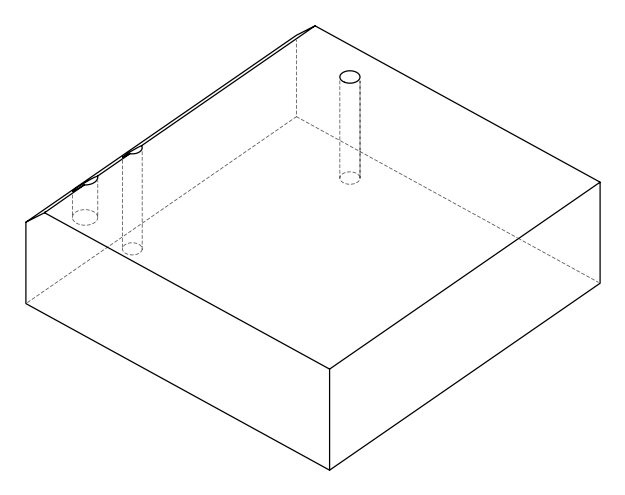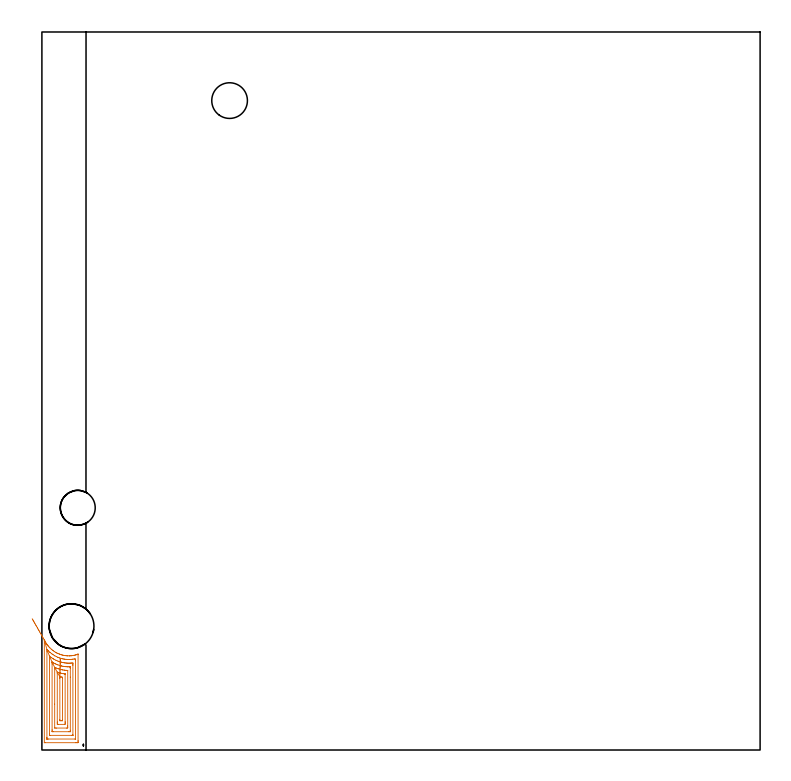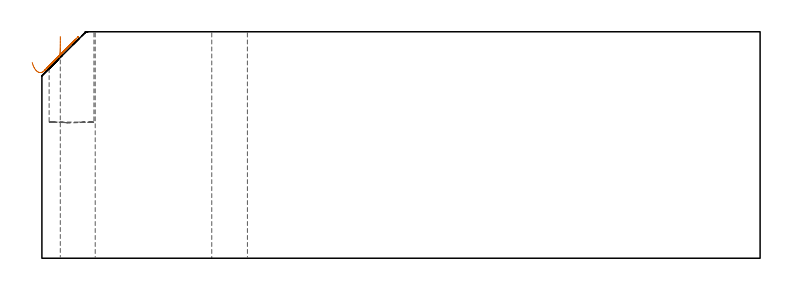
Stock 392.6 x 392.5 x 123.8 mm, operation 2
(PLAN: 10 operations, 8 tool changes, 30.1 min)
(1 INDEXABLE_INSERT_DRILL_BLIND_HOLE_FROM_SOLID | STEP1POCKET | NXT0302_020 | 0.21 min | 23318 mm3)
(2 AREA_MILL | FG_CHAMFER_SURFACE | UGT0205_001 | 27.4 min | 110087 mm3)
(3 SPOT_DRILL | STEP1HOLE | NXT0321_9005460120000 | 0.05 min | 196 mm3)
(4 SPOT_DRILL_1 | STEP1HOLE_1 | NXT0321_9005460120000 | 0.05 min | 55 mm3)
(5 DRILL_BLIND_HOLE_INTO_CENTER | STEP1HOLE | UGT0301_198 | 0.06 min | 398 mm3)
(6 GUN_DRILL_THROUGH_HOLE | STEP1HOLE | UGT0307_003 | 0.6 min | 4331 mm3)
(7 SPADE_DRILL_TO_ENLARGE_THROUGH_HOLE | STEP1HOLE | UGT0306_010 | 0.53 min | 32012 mm3)
(8 DRILL_BLIND_HOLE_INTO_CENTER_1 | STEP1HOLE_1 | NXT0301_092 | 0.08 min | 1392 mm3)
(9 GUN_DRILL_THROUGH_HOLE_1 | STEP1HOLE_1 | UGT0307_009 | 0.63 min | 12077 mm3)
(10 DRILL_TO_ENLARGE_THROUGH_HOLE | STEP1HOLE_1 | UGT0301_258 | 0.53 min | 20543 mm3)
(TOOL NXT0302_020 | Index. Insert Drill 24.5mm [880-D2450L25-03] | D24.5 PA176 FL74 Z2)
(TOOL UGT0205_001 | Chamfer Mill 20 x 3 x 45 deg. | D20 FL50 Z2)
(TOOL NXT0321_9005460120000 | NC Spot Drill, 142deg, 12mm, Carbide, Uncoated | D12 PA142 FL30 Z2)
(TOOL UGT0301_198 | Twist Drill 7.9 mm | D7.9 PA118 FL73 Z2)
(TOOL UGT0307_003 | Gun Drill 7 mm | D7 PA130 FL24 Z1)
(TOOL UGT0306_010 | Spade Drill 19.5mm | D19.5 PA132 FL10 Z2)
(TOOL NXT0301_092 | Carbide Drill 12.1mm [860.1-1210-061A1-MM 2214] | D12.1 PA140 FL77 Z2)
(TOOL UGT0307_009 | Gun Drill 12 mm | D12 PA130 FL24 Z1)
(TOOL UGT0301_258 | Twist Drill 19.1 mm | D19.1 PA118 FL140 Z2)
(OP 2 AREA_MILL, part 2 of 2)
G0 Z133.8
X-5.293 Y71.754
Z107.063
G1 X-5.085 Y71.389 Z106.299
X-4.845 Y70.967 Z105.574
X-4.574 Y70.492 Z104.894
X-4.276 Y69.967 Z104.265
X-3.951 Y69.396 Z103.69
X-3.603 Y68.784 Z103.175
X-3.234 Y68.135 Z102.724
X-2.846 Y67.455 Z102.339
X-2.444 Y66.748 Z102.024
X-2.03 Y66.02 Z101.78
X-1.606 Y65.276 Z101.611
X-1.177 Y64.522 Z101.517
X-0.746 Y63.764 Z101.499
X-0.315 Y63.008 Z101.557
X0.111 Y62.258 Z101.691
X0.53 Y61.522 Z101.899
X0.938 Y60.804 Z102.181
X1.333 Y60.111 Z102.533
X1.353 Y60.075 Z102.553
X1.458 Y59.88 Z102.658
X1.545 Y59.715 Z102.745
X1.619 Y59.575 Z102.819
X1.684 Y59.455 Z102.884
X1.963 Y58.963 Z103.163
X2.133 Y58.682 Z103.333
X2.57 Y58.013 Z103.77
X2.725 Y57.788 Z103.925
X3.034 Y57.362 Z104.234
X3.403 Y56.895 Z104.603
X3.457 Y56.83 Z104.657
X3.84 Y56.392 Z105.04
X4.201 Y56.002 Z105.401
X4.344 Y55.86 Z105.544
X5.128 Y55.109 Z106.328
X5.23 Y55.021 Z106.43
X5.7 Y54.635 Z106.9
X6.117 Y54.311 Z107.317
X6.244 Y54.215 Z107.444
X7.004 Y53.717 Z108.204
X7.637 Y53.322 Z108.837
X7.799 Y53.23 Z108.999
X7.89 Y53.182 Z109.09
X8.178 Y53.032 Z109.378
X8.777 Y52.754 Z109.977
X9.538 Y52.429 Z110.738
X9.663 Y52.38 Z110.863
X9.741 Y52.35 Z110.941
X10.238 Y52.177 Z111.438
X10.55 Y52.087 Z111.75
X11.019 Y51.956 Z112.219
X11.437 Y51.857 Z112.637
X12.157 Y51.703 Z113.357
X12.323 Y51.676 Z113.523
X12.733 Y51.615 Z113.933
X13.194 Y51.552 Z114.394
X13.21 Y51.55 Z114.41
X13.37 Y51.535 Z114.57
X14.097 Y51.485 Z115.297
X14.149 Y51.482 Z115.349
X14.983 Y51.473 Z116.183
X15.045 Y51.474 Z116.245
X15.87 Y51.514 Z117.07
X15.889 Y51.516 Z117.089
X16.074 Y51.535 Z117.274
X16.685 Y51.608 Z117.885
X16.756 Y51.619 Z117.956
X17.439 Y51.741 Z118.639
X17.643 Y51.784 Z118.843
X18.165 Y51.903 Z119.365
X18.53 Y51.997 Z119.73
X18.867 Y52.089 Z120.067
X19.416 Y52.266 Z120.616
X19.538 Y52.306 Z120.738
X19.644 Y52.345 Z120.844
X19.729 Y52.374 Z120.929
X19.755 Y52.38 Z120.955
X19.764 Y52.379 Z120.964
X19.766 Y52.374 Z120.966
X19.769 Y52.325 Z120.969
X19.771 Y52.231 Z120.971
Y52.071
Y5.084
X19.77 Y4.727 Z120.97
X19.766 Y4.19 Z120.966
X19.764 Y4.021 Z120.964
X19.599 Y4.007 Z120.799
X19.416 Y4.003 Z120.616
X18.719 Y4. Z119.919
X18.53 Z119.73
X1.684 Y4.001 Z102.884
X1.495 Y4.004 Z102.695
X1.369 Y4.009 Z102.569
X1.334 Y4.013 Z102.534
X1.333 Y4.029 Z102.533
X1.331 Y4.071 Z102.531
X1.329 Y4.19 Z102.529
Y59.991
X1.33 Y60.051 Z102.53
X1.332 Y60.1 Z102.532
X1.333 Y60.111 Z102.533
X2.75 Y54.928 Z103.95
X3.457 Y54.281 Z104.657
X3.528 Y54.215 Z104.728
X4.344 Y53.449 Z105.544
X4.485 Y53.322 Z105.685
X5.23 Y52.728 Z106.43
X5.616 Y52.429 Z106.816
X6.117 Y52.096 Z107.317
X6.991 Y51.535 Z108.191
X7.023 Y51.516 Z108.223
X7.89 Y51.067 Z109.09
X8.748 Y50.672 Z109.948
X8.777 Y50.659 Z109.977
X8.818 Y50.642 Z110.018
X9.663 Y50.322 Z110.863
X10.142 Y50.16 Z111.342
X10.55 Y50.051 Z111.75
X11.339 Y49.848 Z112.539
X11.816 Y49.749 Z113.016
X12.323 Y49.661 Z113.523
X12.427 Y49.644 Z113.627
X13.21 Y49.555 Z114.41
X13.425 Y49.533 Z114.625
X14.097 Y49.492 Z115.297
X14.361 Y49.482 Z115.561
X14.983 Y49.479 Z116.183
X15.244 Y49.485 Z116.444
X15.87 Y49.521 Z117.07
X16.081 Y49.536 Z117.281
X16.756 Y49.611 Z117.956
X16.877 Y49.627 Z118.077
X17.637 Y49.755 Z118.837
X17.643 Z118.843
X18.35 Y49.749 Z119.55
X18.356 Y49.03 Z119.556
X18.357 Y48.855 Z119.557
Y6.151
X18.356 Y6.048 Z119.556
X18.353 Y6.019 Z119.553
X18.351 Y6.011 Z119.551
X18.344 Y6.007 Z119.544
X18.291 Y6.003 Z119.491
X18.075 Y6.001 Z119.275
X3.434 Y6. Z104.634
X3.018 Y6.002 Z104.218
X2.81 Y6.007 Z104.01
X2.76 Y6.01 Z103.96
X2.749 Y6.017 Z103.949
X2.747 Y6.034 Z103.947
X2.745 Y6.101 Z103.945
X2.743 Y6.697 Z103.943
Y6.87
Y54.041
X2.75 Y54.928 Z103.95
X4.164 Y51.263 Z105.364
X4.167 Y51.262 Z105.367
X4.192 Y51.247 Z105.392
X4.344 Y51.131 Z105.544
X4.978 Y50.642 Z106.178
X5.23 Y50.471 Z106.43
X5.726 Y50.143 Z106.926
X6.117 Y49.898 Z107.317
X6.36 Y49.749 Z107.56
X7.004 Y49.401 Z108.204
X7.704 Y49.043 Z108.904
X7.89 Y48.959 Z109.09
X8.121 Y48.855 Z109.321
X8.777 Y48.59 Z109.977
X9.211 Y48.418 Z110.411
X9.663 Y48.268 Z110.863
X10.483 Y48.029 Z111.683
X10.55 Y48.012 Z111.75
X10.75 Y47.962 Z111.95
X11.437 Y47.81 Z112.637
X11.627 Y47.77 Z112.827
X12.323 Y47.657 Z113.523
X12.675 Y47.608 Z113.875
X13.21 Y47.553 Z114.41
X13.654 Y47.515 Z114.854
X14.097 Y47.492 Z115.297
X14.576 Y47.479 Z115.776
X14.983 Z116.183
X15.447 Y47.495 Z116.647
X15.87 Y47.521 Z117.07
X16.278 Y47.551 Z117.478
X16.932 Y47.611 Z118.132
X16.939 Y47.257 Z118.139
X16.942 Y47.069 Z118.142
X16.943 Y46.881 Z118.143
Y46.176
X16.942 Y8.281 Z118.142
X16.94 Y8.155 Z118.14
X16.937 Y8.056 Z118.137
X16.933 Y8.009 Z118.133
X16.919 Y8.008 Z118.119
X16.756 Y8.003 Z117.956
X16.521 Y8. Z117.721
X4.344 Y8.001 Z105.544
X4.251 Y8.003 Z105.451
X4.194 Y8.006 Z105.394
X4.168 Y8.009 Z105.368
X4.164 Y8.093 Z105.364
X4.159 Y8.469 Z105.359
X4.157 Y8.657 Z105.357
Y51.019
X4.159 Y51.144 Z105.359
X4.162 Y51.243 Z105.362
X4.164 Y51.263 Z105.364
X5.578 Y48.026 Z106.778
X5.611 Y48.015 Z106.811
X5.711 Y47.962 Z106.911
X6.117 Y47.74 Z107.317
X6.551 Y47.506 Z107.751
X7.004 Y47.278 Z108.204
X7.43 Y47.069 Z108.63
X7.89 Y46.871 Z109.09
X8.228 Y46.728 Z109.428
X8.777 Y46.518 Z109.977
X9.602 Y46.238 Z110.802
X9.663 Y46.22 Z110.863
X9.82 Y46.176 Z111.02
X10.55 Y45.989 Z111.75
X10.795 Y45.928 Z111.995
X11.437 Y45.795 Z112.637
X11.899 Y45.71 Z113.099
X12.323 Y45.649 Z113.523
X12.921 Y45.573 Z114.121
X13.21 Y45.548 Z114.41
X13.883 Y45.497 Z115.083
X14.097 Y45.49 Z115.297
X14.793 Y45.474 Z115.993
X14.983 Y45.475 Z116.183
X15.176 Y45.479 Z116.376
X15.315 Y45.481 Z116.515
X15.432 Y45.482 Z116.632
X15.51 Z116.71
X15.522 Y45.462 Z116.722
X15.524 Y45.282 Z116.724
X15.528 Y44.733 Z116.728
X15.529 Y39.819 Z116.729
Y10.787
X15.528 Y10.444 Z116.728
X15.525 Y10.169 Z116.725
X15.522 Y10.033 Z116.722
X15.519 Y10.01 Z116.719
X15.486 Y10.006 Z116.686
X15.422 Y10.002 Z116.622
X14.983 Y10. Z116.183
X14.537 Z115.737
X6.117 Y10.001 Z107.317
X5.666 Y10.004 Z106.866
X5.588 Y10.01 Z106.788
X5.578 Y10.093 Z106.778
X5.575 Y10.444 Z106.775
X5.572 Y10.993 Z106.772
X5.571 Y47.069 Z106.771
X5.573 Y47.617 Z106.773
X5.578 Y48.026 Z106.778
X7.004 Y45.149 Z108.204
X7.219 Y45.065 Z108.419
X7.89 Y44.793 Z109.09
X8.678 Y44.489 Z109.878
X8.777 Y44.455 Z109.977
X8.978 Y44.389 Z110.178
X9.663 Y44.19 Z110.863
X9.938 Y44.112 Z111.138
X10.55 Y43.966 Z111.75
X11.094 Y43.84 Z112.294
X11.437 Y43.779 Z112.637
X12.165 Y43.655 Z113.365
X12.323 Y43.636 Z113.523
X13.164 Y43.542 Z114.364
X13.21 Y43.538 Z114.41
X13.814 Y43.496 Z115.014
X14.097 Y43.481 Z115.297
X14.112 Y43.48 Z115.312
X14.114 Y43.478 Z115.314
X14.115 Y13.123 Z115.315
X14.114 Y12.23 Z115.314
X14.113 Y12.214 Z115.313
X14.097 Y12.01 Z115.297
X13.437 Y12.001 Z114.637
X7.89 Z109.09
X7.228 Y12.004 Z108.428
X7.004 Y12.01 Z108.204
X6.987 Y12.23 Z108.187
X6.986 Y12.248 Z108.186
X6.985 Y25.071 Z108.185
X6.986 Y44.407 Z108.186
X7.004 Y45.149 Z108.204
X8.406 Y42.509 Z109.606
X8.426 Y42.507 Z109.626
X8.483 Y42.494 Z109.683
X8.59 Y42.463 Z109.79
X8.777 Y42.406 Z109.977
X9.054 Y42.323 Z110.254
X9.663 Y42.157 Z110.863
X10.26 Y42.001 Z111.46
X10.55 Y41.939 Z111.75
X11.379 Y41.767 Z112.579
X11.437 Y41.757 Z112.637
X11.732 Y41.709 Z112.932
X12.416 Y41.616 Z113.616
X12.66 Y41.58 Z113.86
X12.694 Y41.57 Z113.894
X12.697 Y41.55 Z113.897
X12.698 Y41.524 Z113.898
X12.7 Y41.33 Z113.9
Y15.423
Y14.91
X12.698 Y14.533 Z113.898
X12.693 Y14.017 Z113.893
X12.339 Y14.001 Z113.539
X12.323 Y14. Z113.523
X8.777 Y14.001 Z109.977
X8.407 Y14.017 Z109.607
X8.403 Y14.394 Z109.603
X8.4 Y14.91 Z109.6
Y15.29
Y41.709
X8.401 Y42.088 Z109.601
X8.406 Y42.509 Z109.606
X9.821 Y40.066 Z111.021
X10.048 Y40.019 Z111.248
X10.109 Y40.006 Z111.309
X10.497 Y39.922 Z111.697
X10.55 Y39.912 Z111.75
X11.237 Y39.769 Z112.437
X11.275 Y39.76 Z112.475
X11.279 Y39.731 Z112.479
X11.282 Y39.654 Z112.482
X11.285 Y39.496 Z112.485
X11.286 Y39.181 Z112.486
Y39.029
Y16.326
X11.284 Y16.14 Z112.484
X11.281 Y16.048 Z112.481
X11.279 Y16.011 Z112.479
X11.236 Y16.006 Z112.436
X10.55 Y16.001 Z111.75
X10.354 Z111.554
X9.841 Y16.01 Z111.041
X9.82 Y16.015 Z111.02
X9.818 Y16.044 Z111.018
X9.816 Y16.115 Z111.016
X9.814 Y16.258 Z111.014
Y16.545
Y39.029
X9.815 Y39.769 Z111.015
X9.817 Y39.922 Z111.017
X9.821 Y40.066 Z111.021
X9.841 Y40.936 Z111.079
X9.861 Y41.798 Z111.213
X9.881 Y42.644 Z111.422
X9.901 Y43.47 Z111.704
X9.92 Y44.268 Z112.057
X9.938 Y45.031 Z112.478
X9.955 Y45.756 Z112.964
X9.971 Y46.435 Z113.511
X9.985 Y47.064 Z114.115
X9.999 Y47.638 Z114.772
X10.011 Y48.152 Z115.476
X10.022 Y48.604 Z116.223
X10.031 Y48.988 Z117.006
X10.038 Y49.303 Z117.82
X10.044 Y49.545 Z118.658
X10.048 Y49.714 Z119.514
X10.05 Y49.808 Z120.381
Y49.825 Z121.253
G0 Z133.8
M5
M2
